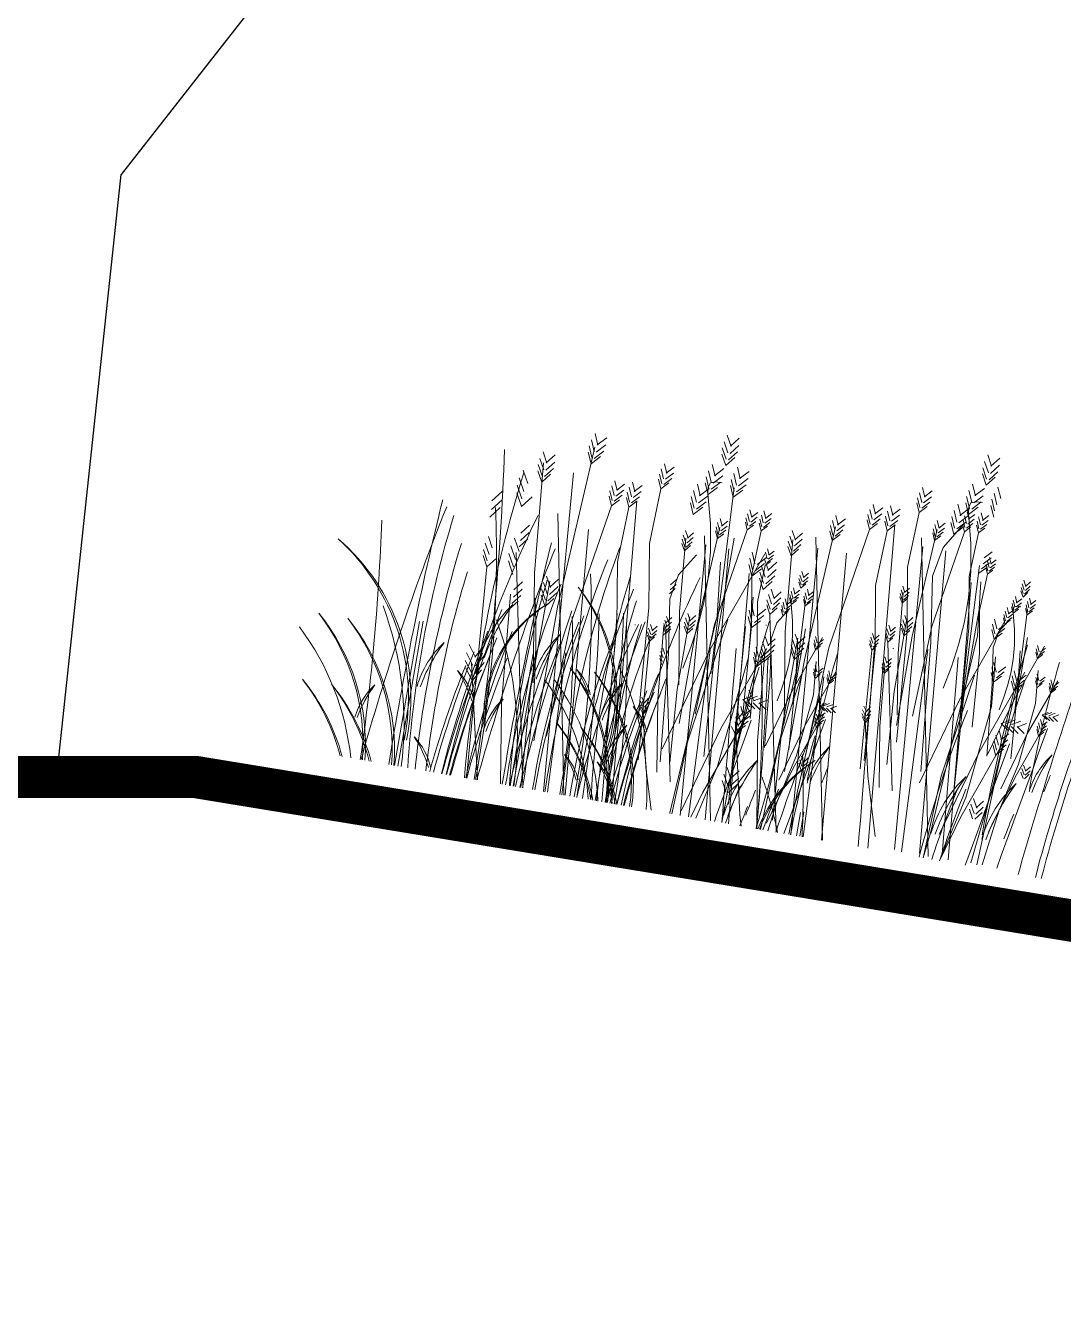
# Model space of a CAD drawing. Header units: metres. Extents: x 37 to 217, y 53 to 242.
# Drawn here: x 134.596 to 137.055, y 216.42 to 219.446 of the extents above; entities that cross this region are included whole.
import ezdxf

# ---------------------------------------------------------------- set-up
doc = ezdxf.new("R2010")
doc.units = ezdxf.units.M
doc.linetypes.add('HIDDENX2', pattern=[0.75, 0.5, -0.25])
for name, color, linetype in [('DGPRO_Arboles existentes', 7, 'Continuous'), ('DGPRO_Linea oficial', 2, 'Continuous'), ('DGPRO_Perfil existente', 244, 'Continuous')]:
    doc.layers.add(name, color=color, linetype=linetype)

# ---------------------------------------------------------------- blocks, each defined once
blk = doc.blocks.new('Celtis tala VISTA 250 gris')
at = {"color": 252}
for p in [(2392.7855, 1073.13), (2392.7855, 1073.13), (2390.723, 1069.2913), (2390.723, 1069.2913)]:
    blk.add_line(p, (2390.8723, 1070.6868), dxfattribs=at)
blk = doc.blocks.new('vista SUDS gris')
at = {"color": 252, "linetype": 'Continuous', "lineweight": 0, "elevation": 0, "flags": 128}
for points in [[(2185.8347, 1015.3875), (2185.821, 1015.4123)], [(2185.8329, 1015.3876), (2185.8503, 1015.41)], [(2185.8283, 1015.3556), (2185.8146, 1015.3805)], [(2185.8299, 1015.3709), (2185.8162, 1015.3957)], [(2185.8351, 1015.3705), (2185.8524, 1015.3929)], [(2185.2188, 1015.3275), (2185.2051, 1015.3524)], [(2185.2171, 1015.3277), (2185.2344, 1015.35)], [(2185.8301, 1015.3409), (2185.8165, 1015.3658)], [(2185.8301, 1015.3409), (2185.8475, 1015.3633)], [(2185.8343, 1015.3552), (2185.8517, 1015.3775)], [(2185.2124, 1015.2957), (2185.1987, 1015.3205)], [(2185.214, 1015.311), (2185.2004, 1015.3358)], [(2185.2184, 1015.2952), (2185.2358, 1015.3176)], [(2185.2192, 1015.3106), (2185.2366, 1015.3329)], [(2185.8029, 1015.2957), (2185.7915, 1015.3216)], [(2185.8092, 1015.3118), (2185.7978, 1015.3377)], [(2185.8074, 1015.3121), (2185.8268, 1015.3328)], [(2185.8629, 1015.2997), (2185.8516, 1015.3256)], [(2185.8692, 1015.3157), (2185.8578, 1015.3417)], [(2184.9076, 1015.2762), (2184.8963, 1015.3021)], [(2184.9059, 1015.2765), (2184.9252, 1015.2972)], [(2185.2142, 1015.281), (2185.2006, 1015.3058)], [(2185.2142, 1015.281), (2185.2316, 1015.3034)], [(2185.6865, 1015.2748), (2185.677, 1015.2964)], [(2185.6917, 1015.2882), (2185.6823, 1015.3098)], [(2185.6903, 1015.2884), (2185.7064, 1015.3057)], [(2185.6908, 1015.2741), (2185.7069, 1015.2913)], [(2185.7999, 1015.2806), (2185.7885, 1015.3066)], [(2185.8004, 1015.2658), (2185.7891, 1015.2918)], [(2185.8059, 1015.2796), (2185.8252, 1015.3003)], [(2185.808, 1015.2948), (2185.8273, 1015.3155)], [(2185.8599, 1015.2846), (2185.8486, 1015.3106)], [(2185.8605, 1015.2698), (2185.8491, 1015.2957)], [(2184.8983, 1015.2451), (2184.887, 1015.271)], [(2184.9013, 1015.2601), (2184.89, 1015.2861)], [(2184.9043, 1015.244), (2184.9236, 1015.2647)], [(2184.9065, 1015.2592), (2184.9258, 1015.2799)], [(2185.0797, 1015.2382), (2185.0702, 1015.2599)], [(2185.187, 1015.2358), (2185.1757, 1015.2617)], [(2185.1933, 1015.2518), (2185.1819, 1015.2778)], [(2185.1916, 1015.2521), (2185.2109, 1015.2728)], [(2185.247, 1015.2397), (2185.2357, 1015.2657)], [(2185.2533, 1015.2558), (2185.242, 1015.2818)], [(2185.2516, 1015.2561), (2185.2709, 1015.2768)], [(2185.2522, 1015.2389), (2185.2715, 1015.2596)], [(2185.684, 1015.2623), (2185.6745, 1015.2839)], [(2185.6844, 1015.2499), (2185.675, 1015.2715)], [(2185.6844, 1015.2499), (2185.7005, 1015.2672)], [(2185.689, 1015.2614), (2185.7051, 1015.2787)], [(2185.7765, 1015.2433), (2185.7651, 1015.2693)], [(2185.7827, 1015.2594), (2185.7714, 1015.2853)], [(2185.781, 1015.2597), (2185.8003, 1015.2804)], [(2185.7816, 1015.2424), (2185.8009, 1015.2632)], [(2185.7996, 1015.2435), (2185.792, 1015.2608)], [(2185.8038, 1015.2542), (2185.7962, 1015.2715)], [(2185.8004, 1015.2658), (2185.8198, 1015.2865)], [(2185.8026, 1015.2544), (2185.8155, 1015.2682)], [(2185.8326, 1015.2466), (2185.8251, 1015.2639)], [(2185.8368, 1015.2573), (2185.8292, 1015.2746)], [(2185.8357, 1015.2575), (2185.8486, 1015.2713)], [(2185.836, 1015.246), (2185.8489, 1015.2598)], [(2184.7959, 1015.2135), (2184.7822, 1015.2383)], [(2184.7942, 1015.2136), (2184.8115, 1015.236)], [(2184.8989, 1015.2302), (2184.8875, 1015.2562)], [(2184.8989, 1015.2302), (2184.9182, 1015.2509)], [(2185.072, 1015.2123), (2185.0625, 1015.2339)], [(2185.0745, 1015.2248), (2185.065, 1015.2465)], [(2185.0769, 1015.2115), (2185.0931, 1015.2287)], [(2185.0783, 1015.2385), (2185.0944, 1015.2557)], [(2185.0787, 1015.2241), (2185.0949, 1015.2414)], [(2185.184, 1015.2207), (2185.1727, 1015.2467)], [(2185.1845, 1015.2059), (2185.1732, 1015.2318)], [(2185.19, 1015.2197), (2185.2093, 1015.2404)], [(2185.1921, 1015.2349), (2185.2115, 1015.2556)], [(2185.244, 1015.2247), (2185.2327, 1015.2506)], [(2185.2446, 1015.2099), (2185.2332, 1015.2358)], [(2185.2446, 1015.2099), (2185.2639, 1015.2306)], [(2185.25, 1015.2237), (2185.2693, 1015.2444)], [(2185.5778, 1015.2152), (2185.5684, 1015.2368)], [(2185.5831, 1015.2286), (2185.5736, 1015.2502)], [(2185.5816, 1015.2288), (2185.5977, 1015.2461)], [(2185.5821, 1015.2145), (2185.5982, 1015.2317)], [(2185.6166, 1015.2065), (2185.6072, 1015.2281)], [(2185.6191, 1015.219), (2185.6097, 1015.2406)], [(2185.6243, 1015.2324), (2185.6149, 1015.254)], [(2185.6229, 1015.2326), (2185.639, 1015.2499)], [(2185.6234, 1015.2183), (2185.6395, 1015.2355)], [(2185.7335, 1015.2108), (2185.7259, 1015.2281)], [(2185.7377, 1015.2215), (2185.7301, 1015.2388)], [(2185.7365, 1015.2217), (2185.7494, 1015.2355)], [(2185.7735, 1015.2283), (2185.7621, 1015.2542)], [(2185.774, 1015.2134), (2185.7626, 1015.2394)], [(2185.774, 1015.2134), (2185.7933, 1015.2342)], [(2185.7794, 1015.2273), (2185.7987, 1015.248)], [(2185.7976, 1015.2335), (2185.79, 1015.2508)], [(2185.798, 1015.2236), (2185.7904, 1015.2409)], [(2185.798, 1015.2236), (2185.8108, 1015.2374)], [(2185.8016, 1015.2328), (2185.8145, 1015.2466)], [(2185.803, 1015.2429), (2185.8159, 1015.2567)], [(2185.8306, 1015.2365), (2185.8231, 1015.2538)], [(2185.831, 1015.2267), (2185.8234, 1015.244)], [(2185.831, 1015.2267), (2185.8439, 1015.2405)], [(2185.8346, 1015.2359), (2185.8475, 1015.2497)], [(2184.7895, 1015.1817), (2184.7758, 1015.2065)], [(2184.7911, 1015.1969), (2184.7775, 1015.2218)], [(2184.7955, 1015.1812), (2184.8129, 1015.2036)], [(2184.7963, 1015.1965), (2184.8137, 1015.2189)], [(2184.971, 1015.1786), (2184.9616, 1015.2003)], [(2185.0123, 1015.1825), (2185.0029, 1015.2041)], [(2185.0109, 1015.1827), (2185.027, 1015.2)], [(2185.0724, 1015.2), (2185.063, 1015.2216)], [(2185.0724, 1015.2), (2185.0885, 1015.2172)], [(2185.1606, 1015.1834), (2185.1492, 1015.2093)], [(2185.1668, 1015.1995), (2185.1555, 1015.2254)], [(2185.1651, 1015.1997), (2185.1845, 1015.2205)], [(2185.1657, 1015.1825), (2185.185, 1015.2032)], [(2185.1845, 1015.2059), (2185.2039, 1015.2266)], [(2185.5004, 1015.1877), (2185.491, 1015.2093)], [(2185.499, 1015.188), (2185.5151, 1015.2052)], [(2185.5753, 1015.2026), (2185.5659, 1015.2243)], [(2185.5758, 1015.1903), (2185.5663, 1015.2119)], [(2185.5758, 1015.1903), (2185.5919, 1015.2076)], [(2185.5803, 1015.2018), (2185.5964, 1015.2191)], [(2185.6171, 1015.1941), (2185.6076, 1015.2157)], [(2185.6171, 1015.1941), (2185.6332, 1015.2114)], [(2185.6216, 1015.2056), (2185.6377, 1015.2229)], [(2185.7315, 1015.2008), (2185.7239, 1015.2181)], [(2185.7318, 1015.1909), (2185.7243, 1015.2082)], [(2185.7318, 1015.1909), (2185.7447, 1015.2047)], [(2185.7355, 1015.2001), (2185.7483, 1015.2139)], [(2185.7369, 1015.2102), (2185.7498, 1015.2241)], [(2184.7536, 1015.1381), (2184.7372, 1015.1679)], [(2184.7593, 1015.158), (2184.7429, 1015.1877)], [(2184.7913, 1015.167), (2184.7777, 1015.1918)], [(2184.7913, 1015.167), (2184.8087, 1015.1893)], [(2184.9633, 1015.1527), (2184.9539, 1015.1743)], [(2184.9658, 1015.1652), (2184.9564, 1015.1869)], [(2184.9683, 1015.1519), (2184.9844, 1015.1691)], [(2184.9696, 1015.1789), (2184.9857, 1015.1961)], [(2184.9701, 1015.1645), (2184.9862, 1015.1818)], [(2185.0046, 1015.1565), (2184.9951, 1015.1782)], [(2185.0071, 1015.1691), (2184.9976, 1015.1907)], [(2185.0096, 1015.1557), (2185.0257, 1015.1729)], [(2185.0114, 1015.1683), (2185.0275, 1015.1856)], [(2185.1576, 1015.1683), (2185.1462, 1015.1943)], [(2185.1581, 1015.1535), (2185.1468, 1015.1795)], [(2185.1581, 1015.1535), (2185.1774, 1015.1742)], [(2185.1635, 1015.1673), (2185.1829, 1015.188)], [(2185.29, 1015.1495), (2185.2824, 1015.1668)], [(2185.292, 1015.1596), (2185.2844, 1015.1769)], [(2185.2962, 1015.1703), (2185.2886, 1015.1876)], [(2185.295, 1015.1705), (2185.3079, 1015.1843)], [(2185.2954, 1015.159), (2185.3083, 1015.1728)], [(2185.323, 1015.1526), (2185.3155, 1015.1699)], [(2185.325, 1015.1626), (2185.3175, 1015.1799)], [(2185.3292, 1015.1733), (2185.3216, 1015.1906)], [(2185.3281, 1015.1735), (2185.3409, 1015.1873)], [(2185.3284, 1015.162), (2185.3413, 1015.1758)], [(2185.4927, 1015.1618), (2185.4832, 1015.1834)], [(2185.4931, 1015.1494), (2185.4837, 1015.1711)], [(2185.4952, 1015.1743), (2185.4857, 1015.196)], [(2185.4931, 1015.1494), (2185.5092, 1015.1667)], [(2185.4977, 1015.1609), (2185.5138, 1015.1782)], [(2185.4995, 1015.1736), (2185.5156, 1015.1909)], [(2185.8544, 1015.171), (2185.8705, 1015.1882)], [(2185.8548, 1015.1566), (2185.8709, 1015.1739)], [(2185.8737, 1015.1592), (2185.8674, 1015.1736)], [(2185.8728, 1015.1594), (2185.8835, 1015.1709)], [(2184.7516, 1015.1198), (2184.7352, 1015.1496)], [(2184.9638, 1015.1404), (2184.9543, 1015.162)], [(2184.9638, 1015.1404), (2184.9799, 1015.1576)], [(2185.005, 1015.1442), (2184.9956, 1015.1658)], [(2185.005, 1015.1442), (2185.0211, 1015.1614)], [(2185.2259, 1015.1269), (2185.2183, 1015.1442)], [(2185.2301, 1015.1376), (2185.2225, 1015.1549)], [(2185.2289, 1015.1378), (2185.2418, 1015.1516)], [(2185.2293, 1015.1263), (2185.2422, 1015.1401)], [(2185.2903, 1015.1396), (2185.2828, 1015.1569)], [(2185.2903, 1015.1396), (2185.3032, 1015.1534)], [(2185.294, 1015.1488), (2185.3069, 1015.1626)], [(2185.3234, 1015.1427), (2185.3158, 1015.16)], [(2185.3234, 1015.1427), (2185.3363, 1015.1565)], [(2185.327, 1015.1519), (2185.3399, 1015.1657)], [(2185.4033, 1015.1217), (2185.392, 1015.1424)], [(2185.4073, 1015.1355), (2185.3959, 1015.1562)], [(2185.4059, 1015.1356), (2185.4204, 1015.1543)], [(2185.4076, 1015.1213), (2185.4221, 1015.14)], [(2185.8485, 1015.1325), (2185.8646, 1015.1497)], [(2185.853, 1015.144), (2185.8691, 1015.1612)], [(2185.8686, 1015.1419), (2185.8622, 1015.1564)], [(2185.8688, 1015.1337), (2185.8625, 1015.1481)], [(2185.8702, 1015.1503), (2185.8639, 1015.1647)], [(2185.8688, 1015.1337), (2185.8796, 1015.1452)], [(2185.8719, 1015.1414), (2185.8826, 1015.1529)], [(2185.8731, 1015.1498), (2185.8838, 1015.1613)], [(2184.6827, 1015.103), (2184.7035, 1015.1298)], [(2184.6852, 1015.0824), (2184.7061, 1015.1093)], [(2184.7538, 1015.1021), (2184.7375, 1015.1319)], [(2184.7538, 1015.1021), (2184.7747, 1015.1289)], [(2185.1556, 1015.0958), (2185.1465, 1015.1124)], [(2185.1544, 1015.0959), (2185.166, 1015.1108)], [(2185.2239, 1015.1168), (2185.2163, 1015.1341)], [(2185.2242, 1015.107), (2185.2167, 1015.1243)], [(2185.2242, 1015.107), (2185.2371, 1015.1208)], [(2185.2279, 1015.1162), (2185.2407, 1015.13)], [(2185.402, 1015.109), (2185.3906, 1015.1297)], [(2185.4035, 1015.0967), (2185.3922, 1015.1174)], [(2185.4035, 1015.0967), (2185.418, 1015.1154)], [(2185.407, 1015.1086), (2185.4215, 1015.1272)], [(2185.9603, 1015.1031), (2185.9527, 1015.1169)], [(2185.9612, 1015.1116), (2185.9537, 1015.1254)], [(2185.9614, 1015.0949), (2185.9538, 1015.1087)], [(2185.9639, 1015.1208), (2185.9563, 1015.1346)], [(2185.9614, 1015.0949), (2185.971, 1015.1074)], [(2185.9629, 1015.1209), (2185.9726, 1015.1333)], [(2185.9637, 1015.1028), (2185.9733, 1015.1153)], [(2185.9641, 1015.1114), (2185.9738, 1015.1238)], [(2184.6843, 1015.064), (2184.7051, 1015.0909)], [(2185.1513, 1015.0746), (2185.1422, 1015.0911)], [(2185.1524, 1015.0848), (2185.1433, 1015.1013)], [(2185.1525, 1015.0648), (2185.1434, 1015.0813)], [(2185.1525, 1015.0648), (2185.1641, 1015.0797)], [(2185.1553, 1015.0743), (2185.1669, 1015.0892)], [(2185.1558, 1015.0845), (2185.1674, 1015.0994)], [(2185.3223, 1015.0633), (2185.311, 1015.0892)], [(2185.3275, 1015.0624), (2185.3468, 1015.0831)], [(2185.3484, 1015.0803), (2185.3421, 1015.0947)], [(2185.3566, 1015.0532), (2185.343, 1015.0781)], [(2185.3519, 1015.0893), (2185.3456, 1015.1037)], [(2185.3501, 1015.0714), (2185.3608, 1015.0829)], [(2185.351, 1015.0894), (2185.3617, 1015.1009)], [(2185.3513, 1015.0798), (2185.362, 1015.0913)], [(2185.3549, 1015.0534), (2185.3723, 1015.0757)], [(2185.9446, 1015.0614), (2185.9383, 1015.0759)], [(2185.9462, 1015.0698), (2185.9399, 1015.0842)], [(2185.9497, 1015.0787), (2185.9434, 1015.0931)], [(2185.9488, 1015.0789), (2185.9595, 1015.0904)], [(2185.9491, 1015.0693), (2185.9598, 1015.0808)], [(2185.9779, 1015.0636), (2185.9716, 1015.0781)], [(2185.9796, 1015.072), (2185.9733, 1015.0864)], [(2185.9831, 1015.0809), (2185.9768, 1015.0954)], [(2185.9821, 1015.0811), (2185.9929, 1015.0926)], [(2185.9824, 1015.0715), (2185.9932, 1015.083)], [(2184.7633, 1015.0394), (2184.7807, 1015.0618)], [(2185.3193, 1015.0482), (2185.308, 1015.0742)], [(2185.3199, 1015.0334), (2185.3085, 1015.0593)], [(2185.3199, 1015.0334), (2185.3392, 1015.0541)], [(2185.3253, 1015.0472), (2185.3446, 1015.0679)], [(2185.3502, 1015.0214), (2185.3366, 1015.0462)], [(2185.3518, 1015.0367), (2185.3382, 1015.0615)], [(2185.3471, 1015.0637), (2185.3578, 1015.0752)], [(2185.357, 1015.0362), (2185.3744, 1015.0586)], [(2185.4385, 1015.0331), (2185.431, 1015.0469)], [(2185.4394, 1015.0416), (2185.4319, 1015.0554)], [(2185.4421, 1015.0508), (2185.4345, 1015.0646)], [(2185.4411, 1015.0509), (2185.4508, 1015.0633)], [(2185.4419, 1015.0329), (2185.4515, 1015.0453)], [(2185.4423, 1015.0414), (2185.452, 1015.0538)], [(2185.6805, 1015.0398), (2185.673, 1015.0535)], [(2185.6814, 1015.0482), (2185.6739, 1015.062)], [(2185.6816, 1015.0316), (2185.674, 1015.0454)], [(2185.6841, 1015.0574), (2185.6765, 1015.0712)], [(2185.6831, 1015.0575), (2185.6928, 1015.0699)], [(2185.6839, 1015.0395), (2185.6935, 1015.0519)], [(2185.6843, 1015.048), (2185.694, 1015.0604)], [(2185.9299, 1015.0323), (2185.9236, 1015.0468)], [(2185.9316, 1015.0407), (2185.9252, 1015.0551)], [(2185.935, 1015.0496), (2185.9287, 1015.064)], [(2185.9341, 1015.0498), (2185.9448, 1015.0613)], [(2185.9344, 1015.0402), (2185.9451, 1015.0517)], [(2185.9449, 1015.0532), (2185.9386, 1015.0676)], [(2185.9449, 1015.0532), (2185.9556, 1015.0647)], [(2185.9479, 1015.0609), (2185.9586, 1015.0724)], [(2185.9782, 1015.0554), (2185.9719, 1015.0698)], [(2185.9782, 1015.0554), (2185.989, 1015.0669)], [(2185.9812, 1015.0631), (2185.992, 1015.0746)], [(2184.7027, 1014.9933), (2184.689, 1015.0181)], [(2184.7674, 1014.9957), (2184.751, 1015.0255)], [(2184.7647, 1015.007), (2184.782, 1015.0293)], [(2184.7655, 1015.0223), (2184.7828, 1015.0446)], [(2185.3521, 1015.0067), (2185.3384, 1015.0315)], [(2185.3521, 1015.0067), (2185.3695, 1015.0291)], [(2185.3562, 1015.0209), (2185.3736, 1015.0433)], [(2185.4279, 1015.0088), (2185.4216, 1015.0232)], [(2185.427, 1015.0089), (2185.4377, 1015.0204)], [(2185.4396, 1015.025), (2185.432, 1015.0388)], [(2185.4396, 1015.025), (2185.4492, 1015.0374)], [(2185.4578, 1015.002), (2185.4515, 1015.0165)], [(2185.4613, 1015.011), (2185.455, 1015.0254)], [(2185.4603, 1015.0111), (2185.4711, 1015.0226)], [(2185.6816, 1015.0316), (2185.6912, 1015.044)], [(2185.9108, 1014.9978), (2185.9013, 1015.0194)], [(2185.9133, 1015.0103), (2185.9038, 1015.0319)], [(2185.9176, 1015.0096), (2185.9337, 1015.0268)], [(2185.9302, 1015.0241), (2185.9239, 1015.0385)], [(2185.9302, 1015.0241), (2185.9409, 1015.0356)], [(2185.9332, 1015.0318), (2185.9439, 1015.0433)], [(2184.6963, 1014.9615), (2184.6826, 1014.9863)], [(2184.6979, 1014.9767), (2184.6843, 1015.0015)], [(2184.7597, 1014.9575), (2184.7433, 1014.9873)], [(2184.7617, 1014.9758), (2184.7453, 1015.0056)], [(2185.1339, 1014.9797), (2185.1455, 1014.9946)], [(2185.3776, 1014.9765), (2185.3663, 1014.9972)], [(2185.3816, 1014.9903), (2185.3703, 1015.011)], [(2185.3802, 1014.9904), (2185.3947, 1015.009)], [(2185.382, 1014.9761), (2185.3964, 1014.9948)], [(2185.4098, 1014.9707), (2185.4035, 1014.9851)], [(2185.4132, 1014.9797), (2185.4069, 1014.9941)], [(2185.4123, 1014.9798), (2185.423, 1014.9913)], [(2185.4228, 1014.9915), (2185.4165, 1015.0059)], [(2185.4231, 1014.9832), (2185.4168, 1014.9977)], [(2185.4245, 1014.9998), (2185.4181, 1015.0142)], [(2185.4231, 1014.9832), (2185.4338, 1014.9947)], [(2185.4261, 1014.9909), (2185.4368, 1015.0024)], [(2185.4273, 1014.9993), (2185.438, 1015.0108)], [(2185.4561, 1014.9937), (2185.4498, 1015.0081)], [(2185.4564, 1014.9854), (2185.4501, 1014.9999)], [(2185.4564, 1014.9854), (2185.4672, 1014.9969)], [(2185.4594, 1014.9931), (2185.4702, 1015.0046)], [(2185.4607, 1015.0015), (2185.4714, 1015.0131)], [(2185.6991, 1014.9763), (2185.69, 1014.9929)], [(2185.7023, 1014.9874), (2185.6932, 1015.0039)], [(2185.7012, 1014.9875), (2185.7128, 1015.0024)], [(2185.7026, 1014.9761), (2185.7142, 1014.991)], [(2185.9112, 1014.9854), (2185.9018, 1015.007)], [(2185.9112, 1014.9854), (2185.9273, 1015.0027)], [(2185.9158, 1014.9969), (2185.9319, 1015.0142)], [(2186.0214, 1014.974), (2186.0151, 1014.9884)], [(2186.0243, 1014.9735), (2186.035, 1014.985)], [(2184.6981, 1014.9468), (2184.6845, 1014.9716)], [(2184.6981, 1014.9468), (2184.7155, 1014.9691)], [(2184.7619, 1014.9398), (2184.7456, 1014.9696)], [(2185.1348, 1014.9581), (2185.1464, 1014.973)], [(2185.1353, 1014.9683), (2185.1469, 1014.9832)], [(2185.3419, 1014.9419), (2185.3305, 1014.9679)], [(2185.347, 1014.9411), (2185.3663, 1014.9618)], [(2185.3763, 1014.9638), (2185.3649, 1014.9845)], [(2185.3778, 1014.9515), (2185.3665, 1014.9722)], [(2185.3778, 1014.9515), (2185.3923, 1014.9701)], [(2185.3813, 1014.9634), (2185.3958, 1014.982)], [(2185.4081, 1014.9624), (2185.4018, 1014.9768)], [(2185.4084, 1014.9541), (2185.4021, 1014.9686)], [(2185.4084, 1014.9541), (2185.4191, 1014.9656)], [(2185.4114, 1014.9618), (2185.4221, 1014.9733)], [(2185.4126, 1014.9702), (2185.4234, 1014.9817)], [(2185.6634, 1014.943), (2185.6558, 1014.9567)], [(2185.6643, 1014.9514), (2185.6567, 1014.9652)], [(2185.667, 1014.9606), (2185.6594, 1014.9744)], [(2185.666, 1014.9607), (2185.6757, 1014.9731)], [(2185.6668, 1014.9427), (2185.6764, 1014.9551)], [(2185.6672, 1014.9512), (2185.6768, 1014.9636)], [(2185.6981, 1014.9662), (2185.689, 1014.9827)], [(2185.6993, 1014.9563), (2185.6902, 1014.9729)], [(2185.6993, 1014.9563), (2185.7109, 1014.9713)], [(2185.7021, 1014.9658), (2185.7137, 1014.9807)], [(2186.0197, 1014.9656), (2186.0134, 1014.98)], [(2186.02, 1014.9574), (2186.0137, 1014.9718)], [(2186.02, 1014.9574), (2186.0308, 1014.9689)], [(2186.0231, 1014.965), (2186.0338, 1014.9765)], [(2184.7701, 1014.9042), (2184.7875, 1014.9265)], [(2184.8498, 1014.9083), (2184.8362, 1014.9332)], [(2184.8546, 1014.9249), (2184.841, 1014.9497)], [(2184.8529, 1014.9251), (2184.8703, 1014.9474)], [(2184.855, 1014.9079), (2184.8724, 1014.9303)], [(2185.3389, 1014.9269), (2185.3275, 1014.9528)], [(2185.3394, 1014.9121), (2185.3281, 1014.938)], [(2185.3394, 1014.9121), (2185.3587, 1014.9328)], [(2185.3448, 1014.9259), (2185.3642, 1014.9466)], [(2185.6289, 1014.9174), (2185.6213, 1014.9312)], [(2185.6298, 1014.9259), (2185.6222, 1014.9397)], [(2185.6325, 1014.9351), (2185.6249, 1014.9489)], [(2185.6315, 1014.9352), (2185.6412, 1014.9476)], [(2185.6322, 1014.9171), (2185.6419, 1014.9296)], [(2185.6327, 1014.9257), (2185.6423, 1014.9381)], [(2185.6644, 1014.9348), (2185.6569, 1014.9486)], [(2185.6644, 1014.9348), (2185.6741, 1014.9472)], [(2185.9296, 1014.9092), (2185.9201, 1014.9308)], [(2185.9338, 1014.9085), (2185.95, 1014.9257)], [(2184.7714, 1014.8717), (2184.7888, 1014.8941)], [(2184.7722, 1014.8871), (2184.7896, 1014.9094)], [(2184.8482, 1014.8931), (2184.8345, 1014.9179)], [(2184.8501, 1014.8784), (2184.8364, 1014.9032)], [(2184.8501, 1014.8784), (2184.8674, 1014.9007)], [(2184.8542, 1014.8926), (2184.8716, 1014.915)], [(2185.1425, 1014.8815), (2185.1349, 1014.8952)], [(2185.1452, 1014.8907), (2185.1376, 1014.9045)], [(2185.1384, 1014.8896), (2185.15, 1014.9045)], [(2185.1905, 1014.8822), (2185.1814, 1014.8987)], [(2185.1915, 1014.8924), (2185.1824, 1014.9089)], [(2185.1947, 1014.9034), (2185.1856, 1014.92)], [(2185.1936, 1014.9035), (2185.2052, 1014.9184)], [(2185.1945, 1014.8819), (2185.2061, 1014.8968)], [(2185.195, 1014.8921), (2185.2066, 1014.907)], [(2185.3872, 1014.8776), (2185.3759, 1014.8983)], [(2185.3858, 1014.8777), (2185.4003, 1014.8964)], [(2185.4523, 1014.8812), (2185.4409, 1014.9019)], [(2185.4563, 1014.895), (2185.4449, 1014.9157)], [(2185.4548, 1014.8951), (2185.4693, 1014.9138)], [(2185.4566, 1014.8809), (2185.4711, 1014.8995)], [(2185.498, 1014.8956), (2185.4917, 1014.9101)], [(2185.4983, 1014.8874), (2185.492, 1014.9018)], [(2185.4996, 1014.904), (2185.4933, 1014.9184)], [(2185.4983, 1014.8874), (2185.509, 1014.8989)], [(2185.5013, 1014.8951), (2185.512, 1014.9066)], [(2185.5025, 1014.9035), (2185.5132, 1014.915)], [(2185.6299, 1014.9092), (2185.6223, 1014.923)], [(2185.6299, 1014.9092), (2185.6396, 1014.9217)], [(2185.6707, 1014.8855), (2185.6631, 1014.8993)], [(2185.6698, 1014.8856), (2185.6794, 1014.898)], [(2185.9271, 1014.8967), (2185.9176, 1014.9183)], [(2185.9275, 1014.8843), (2185.9181, 1014.9059)], [(2185.9275, 1014.8843), (2185.9436, 1014.9016)], [(2185.932, 1014.8958), (2185.9482, 1014.9131)], [(2185.9779, 1014.8852), (2185.9685, 1014.9069)], [(2185.9784, 1014.8729), (2185.9689, 1014.8945)], [(2185.9804, 1014.8978), (2185.971, 1014.9194)], [(2185.9829, 1014.8844), (2185.999, 1014.9016)], [(2185.9847, 1014.897), (2186.0008, 1014.9143)], [(2186.0306, 1014.8982), (2186.0243, 1014.9126)], [(2186.0309, 1014.89), (2186.0246, 1014.9044)], [(2186.0323, 1014.9066), (2186.026, 1014.921)], [(2186.0309, 1014.89), (2186.0416, 1014.9015)], [(2186.0339, 1014.8976), (2186.0447, 1014.9091)], [(2186.0351, 1014.9061), (2186.0459, 1014.9176)], [(2186.0645, 1014.8906), (2186.0582, 1014.905)], [(2186.0648, 1014.8824), (2186.0585, 1014.8968)], [(2186.0662, 1014.8989), (2186.0599, 1014.9134)], [(2186.0678, 1014.89), (2186.0786, 1014.9015)], [(2186.069, 1014.8985), (2186.0798, 1014.91)], [(2184.7673, 1014.8575), (2184.7846, 1014.8799)], [(2185.108, 1014.8559), (2185.1004, 1014.8697)], [(2185.1107, 1014.8651), (2185.1031, 1014.8789)], [(2185.1097, 1014.8652), (2185.1194, 1014.8776)], [(2185.1109, 1014.8557), (2185.1205, 1014.8681)], [(2185.1416, 1014.873), (2185.134, 1014.8868)], [(2185.1427, 1014.8648), (2185.1351, 1014.8786)], [(2185.1365, 1014.8585), (2185.1481, 1014.8734)], [(2185.1393, 1014.868), (2185.1508, 1014.8829)], [(2185.1398, 1014.8782), (2185.1514, 1014.8931)], [(2185.1427, 1014.8648), (2185.1523, 1014.8772)], [(2185.1917, 1014.8724), (2185.1826, 1014.8889)], [(2185.1917, 1014.8724), (2185.2033, 1014.8873)], [(2185.3684, 1014.8478), (2185.359, 1014.8694)], [(2185.3819, 1014.8511), (2185.3705, 1014.8718)], [(2185.3833, 1014.8638), (2185.3719, 1014.8845)], [(2185.3727, 1014.8471), (2185.3888, 1014.8643)], [(2185.3869, 1014.8507), (2185.4014, 1014.8693)], [(2185.3876, 1014.8635), (2185.4021, 1014.8821)], [(2185.4509, 1014.8685), (2185.4395, 1014.8892)], [(2185.4525, 1014.8562), (2185.4411, 1014.8769)], [(2185.4525, 1014.8562), (2185.4669, 1014.8749)], [(2185.4559, 1014.8681), (2185.4704, 1014.8867)], [(2185.6672, 1014.8678), (2185.6596, 1014.8816)], [(2185.6681, 1014.8763), (2185.6605, 1014.8901)], [(2185.6682, 1014.8597), (2185.6606, 1014.8734)], [(2185.6682, 1014.8597), (2185.6778, 1014.8721)], [(2185.6705, 1014.8676), (2185.6802, 1014.88)], [(2185.6709, 1014.8761), (2185.6806, 1014.8885)], [(2185.9784, 1014.8729), (2185.9945, 1014.8901)], [(2186.0648, 1014.8824), (2186.0755, 1014.8939)], [(2185.1071, 1014.8474), (2185.0995, 1014.8612)], [(2185.1081, 1014.8393), (2185.1006, 1014.8531)], [(2185.1081, 1014.8393), (2185.1178, 1014.8517)], [(2185.1105, 1014.8472), (2185.1201, 1014.8596)], [(2185.3659, 1014.8353), (2185.3565, 1014.8569)], [(2185.3664, 1014.8229), (2185.3569, 1014.8446)], [(2185.3664, 1014.8229), (2185.3825, 1014.8402)], [(2185.3709, 1014.8344), (2185.387, 1014.8517)], [(2185.3835, 1014.8388), (2185.3721, 1014.8595)], [(2185.3835, 1014.8388), (2185.3979, 1014.8575)], [(2185.5088, 1014.8282), (2185.5025, 1014.8427)], [(2185.5091, 1014.82), (2185.5028, 1014.8344)], [(2185.5105, 1014.8366), (2185.5042, 1014.851)], [(2185.5121, 1014.8277), (2185.5229, 1014.8392)], [(2185.5133, 1014.8361), (2185.5241, 1014.8476)], [(2185.5427, 1014.8206), (2185.5364, 1014.835)], [(2185.5444, 1014.829), (2185.5381, 1014.8434)], [(2185.5472, 1014.8285), (2185.558, 1014.84)], [(2186.0537, 1014.8281), (2186.0672, 1014.8362)], [(2186.0618, 1014.8294), (2186.0753, 1014.8376)], [(2186.0703, 1014.8289), (2186.0838, 1014.837)], [(2186.0796, 1014.8266), (2186.0931, 1014.8347)], [(2185.1454, 1014.7979), (2185.1378, 1014.8116)], [(2185.1463, 1014.8063), (2185.1387, 1014.8201)], [(2185.1464, 1014.7897), (2185.1388, 1014.8035)], [(2185.1489, 1014.8155), (2185.1414, 1014.8293)], [(2185.5091, 1014.82), (2185.5199, 1014.8315)], [(2185.543, 1014.8124), (2185.5367, 1014.8268)], [(2185.543, 1014.8124), (2185.5538, 1014.8239)], [(2185.546, 1014.82), (2185.5568, 1014.8316)], [(2185.9617, 1014.7914), (2185.9819, 1014.8037)], [(2185.9739, 1014.7935), (2185.9941, 1014.8057)], [(2185.9867, 1014.7927), (2186.0069, 1014.8049)], [(2186.0553, 1014.7935), (2186.049, 1014.8079)], [(2186.0588, 1014.8024), (2186.0524, 1014.8168)], [(2186.0537, 1014.8281), (2186.0665, 1014.8189)], [(2186.0578, 1014.8026), (2186.0685, 1014.8141)], [(2186.0581, 1014.793), (2186.0689, 1014.8045)], [(2186.0617, 1014.8261), (2186.0745, 1014.8169)], [(2186.0702, 1014.826), (2186.083, 1014.8169)], [(2186.0797, 1014.8276), (2186.0925, 1014.8184)], [(2185.6434, 1014.7631), (2185.6341, 1014.7758)], [(2185.6425, 1014.763), (2185.6504, 1014.7766)], [(2185.9693, 1014.753), (2185.9598, 1014.7746)], [(2185.9617, 1014.7914), (2185.9809, 1014.7777)], [(2185.9737, 1014.7885), (2185.9929, 1014.7748)], [(2185.9865, 1014.7883), (2186.0057, 1014.7746)], [(2186.0006, 1014.7892), (2186.0208, 1014.8015)], [(2186.0007, 1014.7907), (2186.0199, 1014.777)], [(2186.0536, 1014.7851), (2186.0473, 1014.7995)], [(2186.0539, 1014.7769), (2186.0476, 1014.7913)], [(2186.0539, 1014.7769), (2186.0646, 1014.7884)], [(2186.0569, 1014.7846), (2186.0677, 1014.7961)], [(2184.7085, 1014.7313), (2184.6883, 1014.7586)], [(2184.7064, 1014.7312), (2184.7235, 1014.7605)], [(2185.3497, 1014.7415), (2185.3699, 1014.7537)], [(2185.3738, 1014.7266), (2185.357, 1014.7494)], [(2185.3764, 1014.7436), (2185.3596, 1014.7664)], [(2185.3619, 1014.7436), (2185.3821, 1014.7558)], [(2185.3746, 1014.7427), (2185.3948, 1014.7549)], [(2185.3886, 1014.7393), (2185.4088, 1014.7515)], [(2185.537, 1014.7324), (2185.5307, 1014.7469)], [(2185.5319, 1014.7581), (2185.5454, 1014.7662)], [(2185.5319, 1014.7581), (2185.5447, 1014.749)], [(2185.536, 1014.7326), (2185.5468, 1014.7441)], [(2185.5399, 1014.7561), (2185.5527, 1014.747)], [(2185.54, 1014.7595), (2185.5535, 1014.7676)], [(2185.5484, 1014.756), (2185.5612, 1014.7469)], [(2185.5485, 1014.7589), (2185.562, 1014.767)], [(2185.5578, 1014.7566), (2185.5713, 1014.7648)], [(2185.5579, 1014.7576), (2185.5707, 1014.7485)], [(2185.642, 1014.7536), (2185.6327, 1014.7663)], [(2185.6422, 1014.7451), (2185.6329, 1014.7578)], [(2185.6444, 1014.7371), (2185.635, 1014.7498)], [(2185.6444, 1014.7371), (2185.6523, 1014.7507)], [(2185.6449, 1014.7538), (2185.6528, 1014.7674)], [(2185.6456, 1014.7453), (2185.6535, 1014.7589)], [(2185.9616, 1014.727), (2185.9521, 1014.7487)], [(2185.9641, 1014.7396), (2185.9546, 1014.7612)], [(2185.9665, 1014.7262), (2185.9826, 1014.7434)], [(2185.9679, 1014.7532), (2185.984, 1014.7705)], [(2185.9683, 1014.7388), (2185.9844, 1014.7561)], [(2184.7054, 1014.7108), (2184.6852, 1014.7382)], [(2184.7059, 1014.6924), (2184.6857, 1014.7198)], [(2184.7116, 1014.7111), (2184.7288, 1014.7405)], [(2184.7131, 1014.6928), (2184.7303, 1014.7222)], [(2185.3449, 1014.6939), (2185.3568, 1014.7143)], [(2185.3573, 1014.703), (2185.3478, 1014.7246)], [(2185.3497, 1014.7415), (2185.3689, 1014.7278)], [(2185.3558, 1014.7033), (2185.372, 1014.7205)], [(2185.3742, 1014.7112), (2185.3574, 1014.734)], [(2185.3617, 1014.7385), (2185.3809, 1014.7248)], [(2185.3745, 1014.7384), (2185.3937, 1014.7247)], [(2185.3886, 1014.7407), (2185.4079, 1014.727)], [(2185.5318, 1014.7151), (2185.5255, 1014.7296)], [(2185.5321, 1014.7069), (2185.5258, 1014.7213)], [(2185.5335, 1014.7235), (2185.5272, 1014.7379)], [(2185.5321, 1014.7069), (2185.5428, 1014.7184)], [(2185.5351, 1014.7146), (2185.5459, 1014.7261)], [(2185.5363, 1014.723), (2185.5471, 1014.7345)], [(2185.962, 1014.7147), (2185.9526, 1014.7363)], [(2185.962, 1014.7147), (2185.9781, 1014.7319)], [(2184.7104, 1014.6752), (2184.6903, 1014.7026)], [(2184.7104, 1014.6752), (2184.7276, 1014.7046)], [(2185.1202, 1014.6837), (2185.1109, 1014.6963)], [(2185.1205, 1014.6751), (2185.1111, 1014.6878)], [(2185.1217, 1014.6931), (2185.1123, 1014.7058)], [(2185.1207, 1014.6931), (2185.1286, 1014.7067)], [(2185.1231, 1014.6838), (2185.131, 1014.6974)], [(2185.1238, 1014.6753), (2185.1317, 1014.6889)], [(2185.3495, 1014.6771), (2185.3401, 1014.6987)], [(2185.35, 1014.6647), (2185.3405, 1014.6864)], [(2185.352, 1014.6896), (2185.3426, 1014.7112)], [(2185.3485, 1014.68), (2185.3604, 1014.7004)], [(2185.3496, 1014.6673), (2185.3615, 1014.6877)], [(2185.3545, 1014.6762), (2185.3706, 1014.6935)], [(2185.3563, 1014.6889), (2185.3724, 1014.7061)], [(2186.0353, 1014.6719), (2186.0278, 1014.6857)], [(2186.0362, 1014.6804), (2186.0287, 1014.6942)], [(2186.0389, 1014.6896), (2186.0313, 1014.7034)], [(2186.0379, 1014.6897), (2186.0476, 1014.7021)], [(2186.0387, 1014.6717), (2186.0483, 1014.6841)], [(2186.0391, 1014.6802), (2186.0488, 1014.6926)], [(2185.1226, 1014.6672), (2185.1132, 1014.6798)], [(2185.1226, 1014.6672), (2185.1305, 1014.6808)], [(2185.3477, 1014.655), (2185.3337, 1014.674)], [(2185.3477, 1014.655), (2185.3596, 1014.6754)], [(2185.35, 1014.6647), (2185.3661, 1014.682)], [(2185.5145, 1014.6105), (2185.5069, 1014.6242)], [(2185.5171, 1014.6197), (2185.5095, 1014.6334)], [(2185.5162, 1014.6197), (2185.5258, 1014.6322)], [(2185.5173, 1014.6102), (2185.527, 1014.6227)], [(2185.5135, 1014.602), (2185.506, 1014.6158)], [(2185.5169, 1014.6017), (2185.5266, 1014.6141)], [(2185.9395, 1014.5838), (2185.9282, 1014.6045)], [(2185.9381, 1014.5839), (2185.9526, 1014.6025)], [(2185.3538, 1014.5515), (2185.3402, 1014.5763)], [(2185.3521, 1014.5516), (2185.3695, 1014.574)], [(2185.9342, 1014.5573), (2185.9228, 1014.578)], [(2185.9355, 1014.57), (2185.9242, 1014.5907)], [(2185.9392, 1014.5569), (2185.9537, 1014.5755)], [(2185.9399, 1014.5696), (2185.9543, 1014.5883)], [(2185.3474, 1014.5196), (2185.3337, 1014.5445)], [(2185.349, 1014.5349), (2185.3354, 1014.5597)], [(2185.3534, 1014.5192), (2185.3708, 1014.5415)], [(2185.3542, 1014.5345), (2185.3716, 1014.5568)]]:
    blk.add_lwpolyline(points, dxfattribs=at)
at = {"color": 252, "linetype": 'Continuous', "lineweight": 0, "elevation": 0}
for points in [[(2185.8124, 1014.8503), (2185.8226, 1014.903), (2185.8304, 1014.9571), (2185.8346, 1015.0131), (2185.8346, 1015.0717), (2185.8293, 1015.1333), (2185.8178, 1015.1987), (2185.7999, 1015.2679), (2185.7979, 1015.2831), (2185.8014, 1015.2938), (2185.8125, 1015.2984), (2185.8284, 1015.2992)], [(2184.8785, 1014.5598), (2184.8795, 1014.882), (2184.9007, 1015.2703)], [(2185.1965, 1014.7904), (2185.2067, 1014.8431), (2185.2145, 1014.8972), (2185.2188, 1014.9532), (2185.2187, 1015.0117), (2185.2134, 1015.0734), (2185.2019, 1015.1388), (2185.184, 1015.208), (2185.182, 1015.2231), (2185.1855, 1015.2339), (2185.1966, 1015.2385), (2185.2125, 1015.2393)], [(2185.2427, 1015.2325), (2185.2638, 1014.7885)], [(2185.7249, 1014.7049), (2185.7047, 1014.968), (2185.6798, 1015.1179), (2185.6844, 1015.2499)], [(2185.7943, 1014.6461), (2185.7649, 1014.9521), (2185.742, 1015.1068), (2185.7544, 1015.1784), (2185.7949, 1015.2436)], [(2184.7877, 1015.2126), (2184.8113, 1014.9519), (2184.8533, 1014.6948)], [(2184.9216, 1014.4458), (2184.8618, 1015.2015)], [(2185.1128, 1014.655), (2185.0927, 1014.9181), (2185.0677, 1015.0679), (2185.0724, 1015.2)], [(2185.702, 1014.4458), (2185.6326, 1015.2118)], [(2185.7183, 1014.744), (2185.7189, 1014.9588), (2185.7331, 1015.2176)], [(2185.7516, 1014.7722), (2185.7603, 1014.9894), (2185.798, 1015.2236)], [(2185.8633, 1014.7907), (2185.8472, 1015.0012), (2185.8272, 1015.121), (2185.831, 1015.2267)], [(2185.4762, 1014.5908), (2185.477, 1014.8593), (2185.4947, 1015.1828)], [(2185.5178, 1014.626), (2185.5287, 1014.8975), (2185.5758, 1015.1903)], [(2185.6575, 1014.6491), (2185.6374, 1014.9122), (2185.6124, 1015.0621), (2185.6171, 1015.1941)], [(2185.8461, 1014.4512), (2185.7004, 1015.1916)], [(2185.764, 1014.4535), (2185.7071, 1015.1718)], [(2185.8241, 1014.4543), (2185.7626, 1015.1716)], [(2184.9058, 1014.5761), (2184.9167, 1014.8476), (2184.9638, 1015.1404)], [(2185.0455, 1014.5992), (2185.0253, 1014.8623), (2185.0004, 1015.0121), (2185.005, 1015.1442)], [(2185.0854, 1014.4458), (2185.0206, 1015.1618)], [(2185.244, 1014.6882), (2185.2527, 1014.9054), (2185.2903, 1015.1396)], [(2185.3557, 1014.7067), (2185.3396, 1014.9172), (2185.3196, 1015.0371), (2185.3234, 1015.1427)], [(2185.5925, 1014.4458), (2185.4538, 1015.1503)], [(2185.8469, 1015.1513), (2185.8645, 1014.7814)], [(2185.3231, 1014.4458), (2185.1928, 1015.1077)], [(2185.2107, 1014.66), (2185.2113, 1014.8748), (2185.2255, 1015.1336)], [(2185.263, 1015.1145), (2185.263, 1014.8528), (2185.2815, 1014.5929)], [(2185.4005, 1015.1348), (2185.4202, 1014.9175), (2185.4551, 1014.7033)], [(2185.5161, 1014.4458), (2185.4622, 1015.1255)], [(2185.5899, 1014.4458), (2185.5316, 1015.1253)], [(2185.8938, 1014.4515), (2185.8343, 1015.1083)], [(2185.8344, 1014.4458), (2185.8413, 1014.5073), (2185.8713, 1014.986), (2185.857, 1015.1132)], [(2185.8958, 1014.7704), (2185.8824, 1014.9458), (2185.8657, 1015.0457), (2185.8688, 1015.1337)], [(2184.9706, 1014.4458), (2184.8418, 1015.1004)], [(2185.1501, 1015.0952), (2185.1659, 1014.9214), (2185.1938, 1014.75)], [(2185.3413, 1015.0905), (2185.2521, 1014.8444), (2185.1811, 1014.5937)], [(2185.2504, 1014.4458), (2185.1995, 1015.0878)], [(2185.3101, 1014.4458), (2185.255, 1015.0877)], [(2184.9736, 1014.4458), (2184.9196, 1015.0754)], [(2185.1814, 1014.5628), (2185.1569, 1014.8178), (2185.1377, 1014.9467), (2185.1481, 1015.0064), (2185.1818, 1015.0606)], [(2185.2253, 1014.4458), (2185.2254, 1014.4474), (2185.2554, 1014.926), (2185.2411, 1015.0532)], [(2185.374, 1014.7004), (2185.3606, 1014.8758), (2185.3439, 1014.9757), (2185.3471, 1015.0637)], [(2185.6796, 1015.0569), (2185.6927, 1014.9121), (2185.716, 1014.7693)], [(2185.8638, 1015.053), (2185.8638, 1014.8349), (2185.8793, 1014.6184)], [(2185.9515, 1014.8224), (2185.9572, 1014.8516), (2185.9615, 1014.8817), (2185.9639, 1014.9128), (2185.9638, 1014.9453), (2185.9609, 1014.9796), (2185.9545, 1015.0159), (2185.9446, 1015.0543), (2185.9435, 1015.0628), (2185.9454, 1015.0687), (2185.9516, 1015.0713), (2185.9604, 1015.0718)], [(2185.9772, 1015.068), (2185.9889, 1014.8213)], [(2185.3662, 1014.4458), (2185.3125, 1015.0383)], [(2185.9291, 1015.033), (2185.8548, 1014.8279), (2185.7956, 1014.619)], [(2185.9415, 1014.7089), (2185.9251, 1014.8789), (2185.9124, 1014.9648), (2185.9193, 1015.0047), (2185.9418, 1015.0408)], [(2184.8722, 1014.4458), (2184.7605, 1014.9927)], [(2185.4297, 1014.7524), (2185.4354, 1014.7817), (2185.4397, 1014.8117), (2185.4421, 1014.8428), (2185.4421, 1014.8754), (2185.4391, 1014.9096), (2185.4327, 1014.9459), (2185.4228, 1014.9844), (2185.4217, 1014.9928), (2185.4236, 1014.9988), (2185.4298, 1015.0013), (2185.4386, 1015.0018)], [(2185.4554, 1014.998), (2185.4671, 1014.7514)], [(2185.6994, 1014.9969), (2185.6994, 1014.8224), (2185.7118, 1014.6492)], [(2186.0319, 1014.9891), (2185.9824, 1014.8524), (2185.943, 1014.7131)], [(2185.9884, 1015.0025), (2185.9884, 1014.857), (2185.9987, 1014.7127)], [(2185.2883, 1014.4458), (2185.3177, 1014.576), (2185.3452, 1014.8428), (2185.3321, 1014.9845)], [(2185.4197, 1014.639), (2185.4034, 1014.8089), (2185.3906, 1014.8949), (2185.3975, 1014.9347), (2185.42, 1014.9709)], [(2185.9476, 1014.4534), (2185.9676, 1014.6318), (2185.9843, 1014.8977), (2185.9763, 1014.9684)], [(2184.7368, 1014.4458), (2184.7183, 1014.6768), (2184.6981, 1014.9468)], [(2184.8503, 1014.9393), (2184.8502, 1014.6775), (2184.8668, 1014.4458)], [(2185.4811, 1014.4458), (2185.3778, 1014.9515)], [(2185.4667, 1014.9325), (2185.4667, 1014.7871), (2185.477, 1014.6427)], [(2185.7349, 1014.5897), (2185.6644, 1014.9348)], [(2185.7817, 1014.4508), (2185.7607, 1014.9338)], [(2185.8736, 1014.4458), (2185.9095, 1014.6042), (2185.9324, 1014.8266), (2185.9215, 1014.9446)], [(2185.9752, 1014.4538), (2185.9922, 1014.5852), (2186.0189, 1014.7033), (2186.0341, 1014.8515), (2186.0269, 1014.9302)], [(2185.1918, 1014.913), (2185.1918, 1014.7385), (2185.2042, 1014.5652)], [(2185.2302, 1014.4458), (2185.238, 1014.6233), (2185.282, 1014.9221)], [(2185.3586, 1014.4913), (2185.3429, 1014.6883), (2185.3261, 1014.9132)], [(2185.5102, 1014.9191), (2185.4606, 1014.7824), (2185.4212, 1014.6432)], [(2185.4328, 1014.4458), (2185.4458, 1014.5619), (2185.4625, 1014.8278), (2185.4545, 1014.8984)], [(2185.4526, 1014.907), (2185.4526, 1014.6888), (2185.4681, 1014.4723)], [(2185.6517, 1014.628), (2185.6411, 1014.7593), (2185.6299, 1014.9092)], [(2185.9962, 1014.9204), (2185.9219, 1014.7153), (2185.8627, 1014.5065)], [(2185.9624, 1014.4512), (2185.9746, 1014.7295), (2185.999, 1014.8955)], [(2186.0767, 1014.9141), (2186.0272, 1014.7773), (2185.9877, 1014.6381)], [(2184.7645, 1014.8928), (2184.7881, 1014.6321), (2184.8185, 1014.4458)], [(2185.1346, 1014.882), (2185.1504, 1014.7082), (2185.1783, 1014.5368)], [(2185.2131, 1014.5198), (2185.1427, 1014.8648)], [(2185.3842, 1014.8705), (2185.3099, 1014.6654), (2185.2507, 1014.4566)], [(2185.3811, 1014.8682), (2185.4008, 1014.651), (2185.4343, 1014.4458)], [(2185.6666, 1014.8792), (2185.6798, 1014.7344), (2185.7031, 1014.5916)], [(2185.8344, 1014.4458), (2185.8431, 1014.6436), (2185.8797, 1014.8926)], [(2185.1299, 1014.558), (2185.1193, 1014.6893), (2185.1081, 1014.8393)], [(2185.2707, 1014.4458), (2185.253, 1014.8498)], [(2185.4614, 1014.4458), (2185.4704, 1014.5152), (2185.4971, 1014.6333), (2185.5123, 1014.7815), (2185.5051, 1014.8602)], [(2185.5549, 1014.8441), (2185.5054, 1014.7074), (2185.4659, 1014.5681)], [(2185.4434, 1014.4458), (2185.4528, 1014.6596), (2185.4772, 1014.8256)], [(2185.5458, 1014.4458), (2185.5292, 1014.828)], [(2186.0658, 1014.8086), (2186.0163, 1014.6719), (2185.9768, 1014.5326)], [(2184.9316, 1014.4458), (2184.9171, 1014.7781)], [(2186.0104, 1014.4519), (2186.016, 1014.4834), (2186.0216, 1014.5149), (2186.0273, 1014.5464), (2186.0329, 1014.5779), (2186.0385, 1014.6094), (2186.0441, 1014.641), (2186.0498, 1014.6725), (2186.0554, 1014.704), (2186.061, 1014.7355), (2186.0666, 1014.767), (2186.0723, 1014.7985)], [(2185.6402, 1014.7563), (2185.6724, 1014.6145), (2185.7143, 1014.476)], [(2185.9798, 1014.7622), (2185.9056, 1014.5571), (2185.874, 1014.4458)], [(2185.9358, 1014.4458), (2185.9389, 1014.4635), (2185.9474, 1014.5108), (2185.9558, 1014.5581), (2185.9643, 1014.6053), (2185.9727, 1014.6526), (2185.9811, 1014.6999), (2185.9896, 1014.7472)], [(2184.7015, 1014.7167), (2184.763, 1014.4458)], [(2185.544, 1014.7386), (2185.4945, 1014.6019), (2185.455, 1014.4627)], [(2185.5, 1014.4458), (2185.5055, 1014.4764), (2185.5111, 1014.508), (2185.5167, 1014.5395), (2185.5224, 1014.571), (2185.528, 1014.6025), (2185.5336, 1014.634), (2185.5392, 1014.6655), (2185.5449, 1014.6971), (2185.5505, 1014.7286)], [(2185.1184, 1014.6864), (2185.1506, 1014.5445), (2185.1805, 1014.4458)], [(2185.3678, 1014.7123), (2185.2935, 1014.5072), (2185.2761, 1014.4458)], [(2185.3327, 1014.4458), (2185.3354, 1014.4608), (2185.3438, 1014.5081), (2185.3522, 1014.5554), (2185.3607, 1014.6027), (2185.3691, 1014.6499), (2185.3775, 1014.6972)], [(2185.3415, 1014.6839), (2185.3897, 1014.4711), (2185.3974, 1014.4458)]]:
    blk.add_lwpolyline(points, dxfattribs=at)
at = {"color": 252, "lineweight": 0}
for points in [[(2184.5632, 1014.4458), (2184.5632, 1014.7918)], [(2184.5716, 1014.4458), (2184.5716, 1014.7946)], [(2184.8415, 1014.4458), (2184.8415, 1014.7632)], [(2184.8491, 1014.4458), (2184.8491, 1014.7657)], [(2185.5298, 1014.4458), (2185.5298, 1014.5018)], [(2185.5377, 1014.4458), (2185.5377, 1014.5044)]]:
    blk.add_lwpolyline(points, dxfattribs=at)
for centre, radius, start, end in [((2177.8439, 1014.2736), 6.9134, 1.42725, 7.9371), ((2188.2067, 1014.7472), 3.4882, 172.8487, 184.9578), ((2192.3221, 1014.5483), 7.7732, 176.03942, 180.75586), ((2187.5902, 1014.2852), 2.9068, 163.9709, 176.8334), ((2181.8515, 1014.4805), 2.9068, 359.3152, 12.0772), ((2190.2615, 1013.8733), 5.8068, 168.09689, 174.34239), ((2187.1851, 1014.7294), 2.6053, 172.8487, 186.249), ((2187.3485, 1014.6105), 2.3882, 169.478, 183.9548), ((2190.015, 1013.9279), 5.2789, 168.0969, 174.3705), ((2191.8883, 1014.5416), 7.0665, 176.03942, 180.77674), ((2179.2675, 1014.2924), 5.2159, 1.6847, 7.9371), ((2187.4726, 1014.6343), 2.8659, 172.8487, 183.7721), ((2187.3123, 1014.5129), 2.3882, 167.9229, 181.6108), ((2187.5281, 1014.3406), 2.4223, 163.9709, 177.5121), ((2189.6332, 1014.5283, 0), 3.6702, 172.8487, 180.078), ((2182.6076, 1014.4732), 2.3882, 359.3415, 12.0772), ((2187.1724, 1014.5004), 2.1711, 167.9229, 181.4422), ((2187.1907, 1014.7108), 2.1711, 172.8487, 187.0104), ((2188.5013, 1014.6527, 0), 2.4468, 172.8487, 180.078), ((2197.1516, 1013.2503), 11.153, 171.11365, 173.84656), ((2190.216, 1014.0985), 4.112, 167.9229, 175.1552), ((2184.0859, 1014.5267), 0.4951, 358.0583, 59.2116), ((2184.0672, 1014.5223), 0.5086, 358.4988, 57.6533), ((2187.2395, 1014.6028), 2.6053, 172.8487, 183.4558), ((2186.9808, 1014.6726), 2.1532, 172.8487, 186.0455), ((2186.9835, 1014.4866), 2.1532, 167.9229, 181.0872), ((2184.6484, 1014.6256), 0.4125, 347.8213, 48.9746), ((2184.6325, 1014.6248), 0.4238, 348.2618, 47.4163), ((2187.4303, 1014.6316), 2.3882, 172.8487, 184.4614), ((2189.0211, 1014.4784, 0), 3.6702, 172.8487, 180.078), ((2181.1223, 1014.3488), 3.9514, 1.4067, 7.9371), ((2189.8304, 1014.142), 3.7382, 167.9229, 175.3383), ((2184.9905, 1014.7034), 0.2729, 142.5207, 173.728), ((2185.2109, 1014.6481), 0.4898, 153.137, 169.9958), ((2185.0593, 1014.6496), 0.3124, 131.0255, 192.1789), ((2185.0714, 1014.649), 0.3209, 132.5839, 191.7383), ((2182.718, 1014.4433), 2.1532, 0.0654, 12.0772), ((2190.2036, 1014.0518), 5.3534, 171.1137, 175.7797), ((2186.8745, 1014.459), 1.9737, 167.9229, 180.3825), ((2182.9871, 1014.4526), 1.9737, 359.8008, 12.0772), ((2181.0659, 1014.3378), 3.9514, 1.5656, 7.9371), ((2186.9723, 1014.3294), 1.9737, 163.9709, 176.6188), ((2187.0197, 1014.4699), 1.9737, 167.9229, 180.7004), ((2183.1178, 1014.4526), 1.9737, 359.8008, 12.0772), ((2187.2361, 1014.6053), 2.1711, 172.8487, 184.2138), ((2187.9795, 1014.5827, 0), 2.4468, 172.8487, 180.078), ((2188.1133, 1014.134), 3.4391, 167.9229, 174.7991), ((2186.6894, 1014.4798), 1.7943, 167.9229, 181.0872), ((2186.7789, 1014.4609), 1.7943, 167.9229, 180.4836), ((2186.8637, 1014.4767), 1.7943, 167.9229, 180.987), ((2182.4154, 1014.2074), 3.0279, 4.5163, 12.0772), ((2179.4472, 1014.0217), 6.0012, 4.05231, 7.9371), ((2183.7816, 1014.4111), 0.7987, 2.4863, 30.2443), ((2187.0992, 1014.311), 2.3685, 167.9229, 176.7388), ((2184.0517, 1014.4251), 0.7987, 1.4807, 30.2443), ((2185.0769, 1014.6804), 0.2274, 142.5207, 173.728), ((2185.2605, 1014.6344), 0.4081, 153.137, 169.9958), ((2188.3782, 1014.4472), 3.0279, 172.8487, 180.0265), ((2188.6196, 1014.2208), 2.8036, 167.9229, 175.3969), ((2187.2742, 1014.2525), 2.6053, 167.9229, 175.746), ((2187.5524, 1014.186), 2.8659, 167.9229, 174.7991), ((2186.9906, 1014.3457), 2.1532, 167.9229, 177.3348), ((2187.0052, 1014.3457), 2.1532, 167.9229, 177.3348), ((2192.8702, 1014.271), 7.361, 176.03942, 178.63908), ((2183.9994, 1014.397), 0.4951, 5.6591, 48.9746), ((2183.9802, 1014.396), 0.5086, 5.6186, 47.4163), ((2184.0693, 1014.397), 0.4951, 5.6591, 48.9746), ((2184.0501, 1014.396), 0.5086, 5.6186, 47.4163), ((2184.8097, 1014.6147), 0.2274, 142.5207, 173.728), ((2184.9933, 1014.5686), 0.4081, 153.137, 169.9958), ((2187.2505, 1014.1984), 2.6053, 167.9229, 174.5519), ((2187.2708, 1014.1984), 2.6053, 167.9229, 174.5519), ((2187.2894, 1014.1984), 2.6053, 167.9229, 174.5519), ((2184.663, 1014.4338), 0.4125, 1.6699, 48.9746), ((2184.647, 1014.4329), 0.4238, 1.7354, 47.4163), ((2184.784, 1014.589), 0.2267, 26.3287, 43.1874), ((2184.8747, 1014.6422), 0.1263, 22.5964, 53.8037), ((2184.7212, 1014.4338), 0.4125, 1.6699, 48.9746), ((2184.7052, 1014.4329), 0.4238, 1.7354, 47.4163), ((2184.5085, 1014.3801), 0.6633, 5.6794, 35.8737), ((2187.265, 1014.3134), 2.1711, 167.9229, 176.504), ((2187.4968, 1014.258), 2.3882, 167.9229, 175.4892), ((2190.9188, 1013.6318), 5.4989, 168.0969, 171.4869), ((2183.8583, 1014.2756), 0.6235, 15.842, 46.818), ((2187.3303, 1014.1967), 2.6053, 167.9229, 174.5145), ((2185.2112, 1014.6152), 0.1895, 142.5207, 173.728), ((2185.3643, 1014.5768), 0.3401, 153.137, 169.9958), ((2187.2452, 1014.2683), 2.1711, 167.9229, 175.3111), ((2187.2622, 1014.2683), 2.1711, 167.9229, 175.3111), ((2187.2777, 1014.2683), 2.1711, 167.9229, 175.3111), ((2186.2453, 1014.6219, 0), 0.1914, 142.5207, 173.728), ((2186.3999, 1014.5831, 0), 0.3436, 153.137, 169.9958), ((2187.005, 1014.2128), 2.3685, 167.9229, 174.3545), ((2184.4735, 1014.5071), 0.2721, 26.3287, 43.1874), ((2184.5823, 1014.571), 0.1516, 22.5964, 53.8037), ((2184.523, 1014.3288), 0.5196, 13.0095, 46.818), ((2184.5454, 1014.3326), 0.5196, 12.5817, 46.818), ((2187.0407, 1014.2803), 1.9737, 167.9229, 175.1899), ((2187.7582, 1014.4074), 2.2429, 172.8487, 179.0192), ((2188.2424, 1014.2316, 0), 2.1931, 167.9229, 169.0183), ((2184.931, 1014.5256), 0.2267, 26.3287, 43.1874), ((2185.0218, 1014.5788), 0.1263, 22.5964, 53.8037), ((2185.7235, 1014.5519, 0), 0.1914, 142.5207, 173.728), ((2185.8781, 1014.5131, 0), 0.3436, 153.137, 169.9958), ((2186.1371, 1014.4731), 0.2961, 142.5207, 173.728), ((2186.3762, 1014.4132), 0.5314, 153.137, 169.9958), ((2186.2491, 1014.4822, 0), 0.2871, 142.5207, 173.728), ((2186.481, 1014.424, 0), 0.5153, 153.137, 169.9958), ((2184.6171, 1014.5243), 0.1668, 142.5207, 173.728), ((2184.7518, 1014.4905), 0.2993, 153.137, 169.9958), ((2184.9224, 1014.5438), 0.1668, 142.5207, 173.728), ((2185.0571, 1014.51), 0.2993, 153.137, 169.9958), ((2185.2397, 1014.5191), 0.1895, 142.5207, 173.728), ((2185.3928, 1014.4808), 0.3401, 153.137, 169.9958), ((2185.7567, 1014.3835), 0.3254, 131.0255, 168.9609), ((2185.7693, 1014.3828), 0.3343, 132.5839, 169.146), ((2183.3178, 1014.1686), 2.2429, 7.0986, 12.0772), ((2188.6289, 1014.0372), 2.8036, 167.9229, 171.6206), ((2188.6479, 1014.0372), 2.8036, 167.9229, 171.6206), ((2183.9947, 1014.2393), 0.4885, 24.991, 49.3232), ((2183.9758, 1014.2384), 0.5017, 24.42, 47.7563), ((2184.0646, 1014.2393), 0.4885, 25.0024, 49.3232), ((2184.0457, 1014.2384), 0.5017, 24.42, 47.7563), ((2184.6591, 1014.3024), 0.4071, 20.6251, 49.3232), ((2184.6433, 1014.3016), 0.4181, 20.1743, 47.7563), ((2184.7173, 1014.3024), 0.4071, 20.6251, 49.3232), ((2184.7015, 1014.3016), 0.4181, 20.1743, 47.7563), ((2185.6371, 1014.4322, 0), 0.2871, 142.5207, 173.728), ((2185.869, 1014.3741, 0), 0.5153, 153.137, 169.9958), ((2187.7206, 1014.1616, 0), 2.1931, 167.9229, 169.0183), ((2184.707, 1014.1497), 0.8319, 20.8502, 30.2443), ((2189.2448, 1013.8967, 0), 3.2896, 167.9229, 169.0183), ((2184.7904, 1014.3854), 0.2267, 26.3287, 43.1874), ((2184.8811, 1014.4386), 0.1263, 22.5964, 53.8037), ((2184.8695, 1014.3814), 0.2267, 16.5067, 43.1874), ((2184.9602, 1014.4346), 0.1263, 5.0817, 53.8037), ((2188.2971, 1013.9149), 2.9853, 167.9229, 169.7564), ((2188.6327, 1013.8467, 0), 3.2896, 167.9229, 169.0183), ((2187.8815, 1014.0308), 2.4672, 167.9229, 170.3172), ((2184.3996, 1014.3341), 0.2721, 26.3287, 43.1874), ((2184.5085, 1014.398), 0.1516, 22.5964, 53.8037), ((2188.0578, 1013.9261), 2.7139, 167.9229, 168.9598), ((2185.3263, 1014.3099), 0.3401, 153.137, 153.1436), ((2185.1732, 1014.3483), 0.1895, 142.5207, 142.534)]:
    blk.add_arc(centre, radius, start, end, dxfattribs=at)
at = {"color": 252, "linetype": 'Continuous', "lineweight": 0}
for points in [[(2185.3735, 1014.9243, 0), (2185.3735, 1014.9247, 0), (2185.3735, 1014.9252, 0), (2185.3735, 1014.9256, 0)], [(2185.6784, 1014.4458, 0), (2185.6634, 1014.6108, 0), (2185.6483, 1014.7758, 0), (2185.6333, 1014.9409, 0)], [(2185.6797, 1014.9212, 0), (2185.6797, 1014.9217, 0), (2185.6797, 1014.9222, 0), (2185.6797, 1014.9227, 0)], [(2185.8657, 1014.9145, 0), (2185.8657, 1014.9149, 0), (2185.8657, 1014.9152, 0), (2185.8657, 1014.9156, 0)], [(2185.0618, 1014.4458, 0), (2185.0483, 1014.5942, 0), (2185.0348, 1014.7425, 0), (2185.0213, 1014.8909, 0)], [(2185.0676, 1014.8712, 0), (2185.0677, 1014.8717, 0), (2185.0677, 1014.8722, 0), (2185.0677, 1014.8728, 0)], [(2185.3505, 1014.4458, 0), (2185.338, 1014.5831, 0), (2185.3255, 1014.7204, 0), (2185.313, 1014.8577, 0)]]:
    blk.add_open_spline(points, degree=3, dxfattribs=at)
blk.add_spline([(2185.8772, 1014.4623, 0), (2185.8348, 1014.9277, 0)], degree=3, dxfattribs=at)

msp = doc.modelspace()

# ---------------------------------------------------------------- linework, layer by layer
at = {"layer": 'DGPRO_Linea oficial'}
msp.add_lwpolyline([(188.0614, 238.871), (172.8581, 238.871), (172.8581, 213.7452), (162.8769, 213.6702), (162.8769, 213.4702, 0.013052), (143.3391, 213.4452), (143.3391, 213.6452), (142.8312, 213.6652), (141.0992, 216.6652), (134.9992, 217.6652), (90.6507, 217.6652)], format="xyb", dxfattribs=at)
at = {"layer": 'DGPRO_Perfil existente', "linetype": 'HIDDENX2', "ltscale": 10, "const_width": 0.1}
msp.add_lwpolyline([(188.0614, 238.871), (172.8581, 238.871), (172.8581, 213.7452), (162.8769, 213.6702), (162.8769, 213.4702, 0.013052), (143.3391, 213.4452), (143.3391, 213.6452), (142.8312, 213.6652), (141.0992, 216.6652), (134.9992, 217.6652), (90.6507, 217.6652)], format="xyb", dxfattribs=at)

# ---------------------------------------------------------------- block references
at = {"layer": 'DGPRO_Arboles existentes'}
msp.add_blockref('Celtis tala VISTA 250 gris', (-2256.0494, -851.5942), dxfattribs=at)
at = {"layer": 'DGPRO_Arboles existentes', "lineweight": 0, "rotation": 350.0872820195292}
msp.add_blockref('vista SUDS gris', (-2191.1146, -405.541), dxfattribs=at)

doc.saveas('drawing.dxf')
